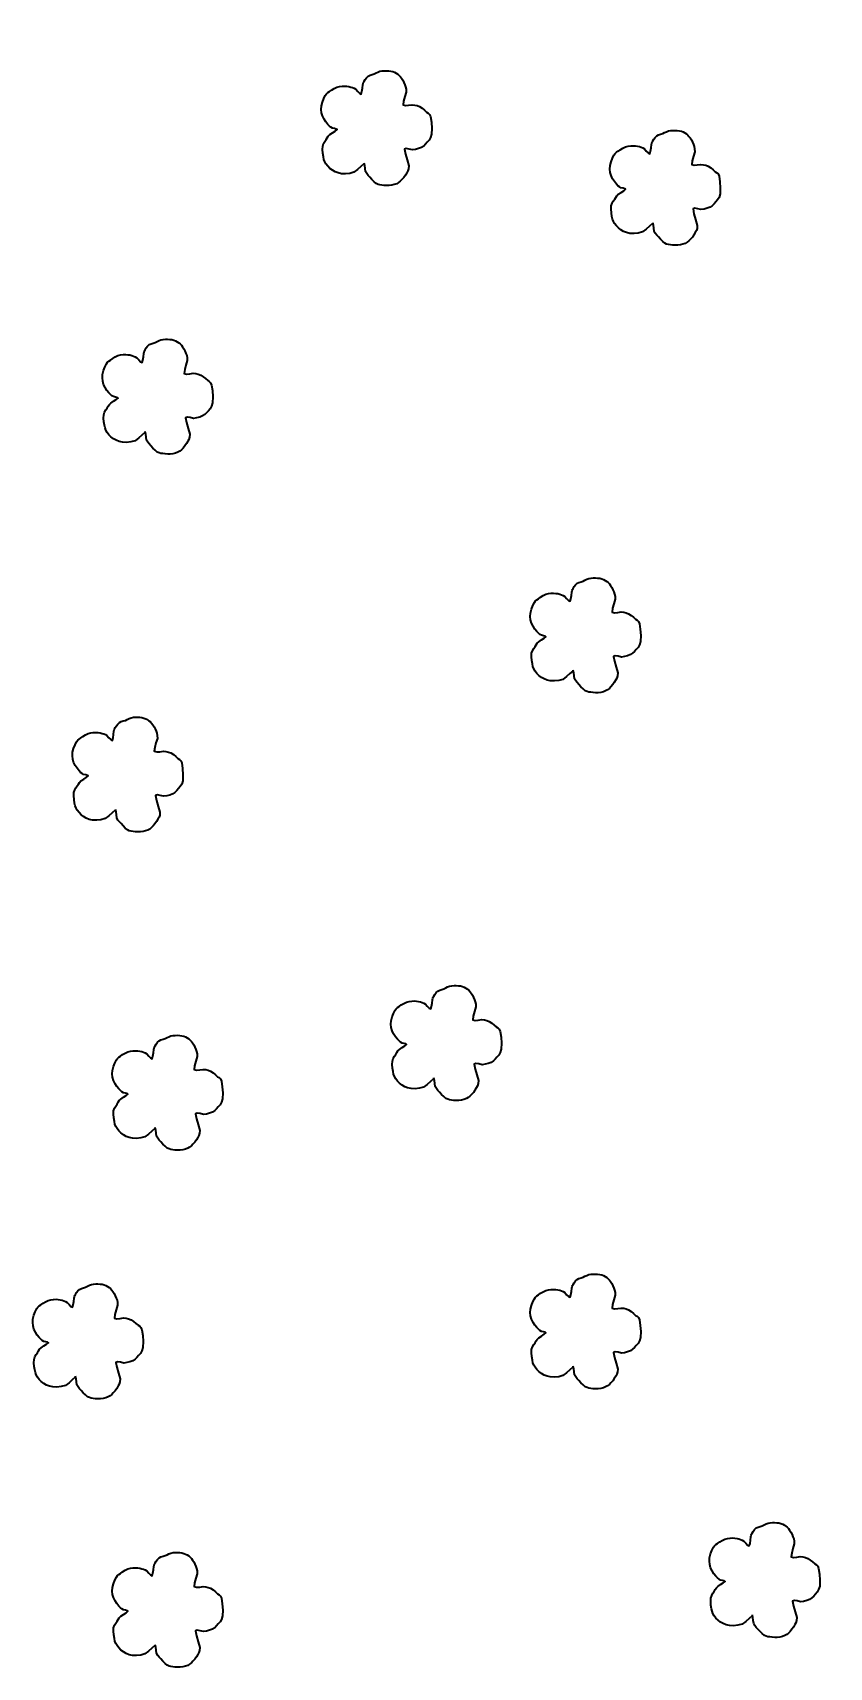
# Model space of a CAD drawing. Extents: x 730929 to 735129, y 7820181 to 7826121.
# Drawn here: x 733005.1 to 733125.7, y 7822280.7 to 7822528.3 of the extents above; entities that cross this region are included whole.
import ezdxf

# ---------------------------------------------------------------- set-up
doc = ezdxf.new("R2010")
doc.units = 0
doc.header["$MEASUREMENT"] = 0
doc.linetypes.add('LIN0', pattern=[0])
doc.layers.add('SIMBOLO ARVORE', color=118, linetype='Continuous')
doc.layers.add('TEXTO_DIVERSOS', color=7, linetype='Continuous', lineweight=5)
doc.styles.add('Simplex', font='simplex.shx')

msp = doc.modelspace()

# ---------------------------------------------------------------- linework, layer by layer
at = {"layer": 'SIMBOLO ARVORE', "linetype": 'LIN0', "elevation": 716.76, "flags": 128}
for points in [[(733055.25, 7822508.39), (733054.8, 7822508), (733054.3, 7822507.55), (733053.75, 7822507.13), (733053.11, 7822506.96), (733052.46, 7822506.89), (733051.84, 7822506.91), (733051.33, 7822507.02), (733050.88, 7822507.2), (733050.48, 7822507.44), (733050.1, 7822507.72), (733049.78, 7822508.04), (733049.51, 7822508.39), (733049.33, 7822508.72), (733049.2, 7822509.07), (733049.12, 7822509.48), (733049.03, 7822510.01), (733048.99, 7822510.56), (733049.01, 7822511.08), (733049.14, 7822511.47), (733049.32, 7822511.8), (733049.53, 7822512.09), (733049.68, 7822512.36), (733049.86, 7822512.61), (733050.08, 7822512.84), (733050.5, 7822513.12), (733050.89, 7822513.37), (733051.18, 7822513.59), (733051.05, 7822513.68), (733050.8, 7822513.74), (733050.48, 7822513.81), (733050.25, 7822513.95), (733050.02, 7822514.13), (733049.79, 7822514.38), (733049.49, 7822514.75), (733049.21, 7822515.18), (733048.98, 7822515.66), (733048.85, 7822516.15), (733048.8, 7822516.66), (733048.83, 7822517.18), (733048.98, 7822517.76), (733049.18, 7822518.3), (733049.41, 7822518.77), (733049.59, 7822519.01), (733049.79, 7822519.19), (733050.03, 7822519.34), (733050.37, 7822519.58), (733050.75, 7822519.82), (733051.15, 7822520.02), (733051.55, 7822520.12), (733051.95, 7822520.17), (733052.33, 7822520.18), (733052.67, 7822520.16), (733052.98, 7822520.12), (733053.27, 7822520.04), (733053.53, 7822519.96), (733053.77, 7822519.85), (733054.01, 7822519.7), (733054.31, 7822519.38), (733054.59, 7822519.1), (733054.83, 7822518.97), (733054.95, 7822519.35), (733055.02, 7822519.85), (733055.07, 7822520.36), (733055.13, 7822520.59), (733055.19, 7822520.76), (733055.28, 7822520.92), (733055.45, 7822521.19), (733055.65, 7822521.45), (733055.89, 7822521.69), (733056.18, 7822521.83), (733056.48, 7822521.93), (733056.8, 7822522.02), (733057.09, 7822522.17), (733057.38, 7822522.3), (733057.68, 7822522.42), (733058.01, 7822522.48), (733058.35, 7822522.51), (733058.68, 7822522.51), (733059.01, 7822522.49), (733059.32, 7822522.45), (733059.62, 7822522.37), (733059.9, 7822522.27), (733060.15, 7822522.13), (733060.39, 7822521.97), (733060.59, 7822521.8), (733060.78, 7822521.59), (733060.96, 7822521.36), (733061.14, 7822521.06), (733061.31, 7822520.73), (733061.45, 7822520.37), (733061.57, 7822520.06), (733061.64, 7822519.7), (733061.65, 7822519.28), (733061.45, 7822518.59), (733061.27, 7822517.9), (733061.2, 7822517.33), (733061.55, 7822517.23), (733062.03, 7822517.27), (733062.56, 7822517.35), (733062.96, 7822517.31), (733063.33, 7822517.22), (733063.69, 7822517.08), (733064.07, 7822516.83), (733064.43, 7822516.54), (733064.75, 7822516.24), (733065, 7822516.1), (733065.2, 7822515.9), (733065.35, 7822515.56), (733065.47, 7822514.72), (733065.52, 7822513.78), (733065.5, 7822512.88), (733065.35, 7822512.37), (733065.12, 7822511.98), (733064.85, 7822511.68), (733064.59, 7822511.37), (733064.31, 7822511.1), (733063.97, 7822510.88), (733063.54, 7822510.71), (733063.07, 7822510.59), (733062.6, 7822510.51), (733062.09, 7822510.65), (733061.67, 7822510.72), (733061.39, 7822510.62), (733061.54, 7822509.87), (733061.79, 7822508.99), (733062.04, 7822508.11), (733062.02, 7822507.67), (733061.91, 7822507.33), (733061.74, 7822507.05), (733061.53, 7822506.69), (733061.28, 7822506.34), (733061.02, 7822506.03), (733060.77, 7822505.78), (733060.51, 7822505.56), (733060.22, 7822505.39), (733059.86, 7822505.26), (733059.48, 7822505.17), (733059.09, 7822505.11), (733058.7, 7822505.11), (733058.32, 7822505.13), (733057.96, 7822505.18), (733057.67, 7822505.22), (733057.4, 7822505.29), (733057.12, 7822505.42), (733056.79, 7822505.7), (733056.47, 7822506.02), (733056.16, 7822506.37), (733055.9, 7822506.64), (733055.68, 7822506.92), (733055.5, 7822507.23), (733055.44, 7822507.69), (733055.39, 7822508.15), (733055.3, 7822508.52), (733055.3, 7822508.52)], [(733098.97, 7822499.36), (733098.52, 7822498.96), (733098.01, 7822498.51), (733097.46, 7822498.09), (733096.82, 7822497.92), (733096.18, 7822497.85), (733095.55, 7822497.87), (733095.05, 7822497.98), (733094.59, 7822498.16), (733094.19, 7822498.4), (733093.82, 7822498.69), (733093.49, 7822499.01), (733093.23, 7822499.35), (733093.04, 7822499.68), (733092.92, 7822500.04), (733092.83, 7822500.44), (733092.74, 7822500.97), (733092.7, 7822501.52), (733092.72, 7822502.04), (733092.85, 7822502.43), (733093.03, 7822502.76), (733093.24, 7822503.06), (733093.4, 7822503.32), (733093.57, 7822503.57), (733093.79, 7822503.81), (733094.21, 7822504.08), (733094.61, 7822504.34), (733094.89, 7822504.55), (733094.77, 7822504.64), (733094.51, 7822504.7), (733094.19, 7822504.77), (733093.97, 7822504.91), (733093.74, 7822505.09), (733093.5, 7822505.34), (733093.2, 7822505.71), (733092.92, 7822506.15), (733092.69, 7822506.62), (733092.56, 7822507.11), (733092.51, 7822507.62), (733092.54, 7822508.14), (733092.69, 7822508.72), (733092.89, 7822509.26), (733093.13, 7822509.73), (733093.31, 7822509.98), (733093.51, 7822510.15), (733093.74, 7822510.3), (733094.08, 7822510.55), (733094.46, 7822510.78), (733094.86, 7822510.98), (733095.26, 7822511.08), (733095.66, 7822511.13), (733096.04, 7822511.14), (733096.38, 7822511.12), (733096.69, 7822511.08), (733096.98, 7822511.01), (733097.24, 7822510.92), (733097.48, 7822510.81), (733097.73, 7822510.66), (733098.02, 7822510.34), (733098.3, 7822510.07), (733098.54, 7822509.93), (733098.66, 7822510.31), (733098.74, 7822510.81), (733098.79, 7822511.33), (733098.84, 7822511.55), (733098.9, 7822511.72), (733099, 7822511.88), (733099.16, 7822512.15), (733099.36, 7822512.41), (733099.61, 7822512.65), (733099.89, 7822512.79), (733100.2, 7822512.89), (733100.51, 7822512.99), (733100.8, 7822513.13), (733101.1, 7822513.26), (733101.4, 7822513.38), (733101.73, 7822513.44), (733102.06, 7822513.47), (733102.39, 7822513.47), (733102.72, 7822513.45), (733103.04, 7822513.41), (733103.34, 7822513.34), (733103.61, 7822513.23), (733103.87, 7822513.09), (733104.1, 7822512.93), (733104.31, 7822512.76), (733104.49, 7822512.56), (733104.67, 7822512.32), (733104.86, 7822512.02), (733105.02, 7822511.69), (733105.17, 7822511.33), (733105.28, 7822511.02), (733105.35, 7822510.66), (733105.36, 7822510.24), (733105.16, 7822509.55), (733104.98, 7822508.86), (733104.91, 7822508.29), (733105.26, 7822508.19), (733105.74, 7822508.23), (733106.27, 7822508.31), (733106.67, 7822508.27), (733107.04, 7822508.18), (733107.4, 7822508.04), (733107.79, 7822507.79), (733108.15, 7822507.5), (733108.47, 7822507.2), (733108.72, 7822507.06), (733108.91, 7822506.87), (733109.06, 7822506.53), (733109.18, 7822505.68), (733109.24, 7822504.75), (733109.22, 7822503.84), (733109.06, 7822503.33), (733108.83, 7822502.95), (733108.56, 7822502.64), (733108.31, 7822502.33), (733108.02, 7822502.06), (733107.69, 7822501.84), (733107.25, 7822501.67), (733106.78, 7822501.55), (733106.31, 7822501.48), (733105.81, 7822501.61), (733105.39, 7822501.68), (733105.11, 7822501.58), (733105.25, 7822500.84), (733105.5, 7822499.95), (733105.75, 7822499.08), (733105.73, 7822498.63), (733105.63, 7822498.29), (733105.45, 7822498.01), (733105.24, 7822497.65), (733105, 7822497.3), (733104.73, 7822496.99), (733104.49, 7822496.74), (733104.22, 7822496.53), (733103.93, 7822496.36), (733103.58, 7822496.22), (733103.19, 7822496.13), (733102.8, 7822496.08), (733102.41, 7822496.07), (733102.03, 7822496.09), (733101.68, 7822496.14), (733101.39, 7822496.18), (733101.11, 7822496.25), (733100.83, 7822496.38), (733100.51, 7822496.66), (733100.18, 7822496.99), (733099.87, 7822497.33), (733099.61, 7822497.6), (733099.39, 7822497.88), (733099.21, 7822498.19), (733099.16, 7822498.66), (733099.11, 7822499.11), (733099.01, 7822499.48), (733099.01, 7822499.48)], [(733022.09, 7822467.72), (733021.64, 7822467.33), (733021.14, 7822466.88), (733020.59, 7822466.46), (733019.95, 7822466.29), (733019.3, 7822466.22), (733018.68, 7822466.24), (733018.17, 7822466.35), (733017.72, 7822466.53), (733017.32, 7822466.77), (733016.94, 7822467.05), (733016.62, 7822467.37), (733016.35, 7822467.72), (733016.17, 7822468.05), (733016.04, 7822468.4), (733015.95, 7822468.81), (733015.87, 7822469.34), (733015.83, 7822469.89), (733015.85, 7822470.41), (733015.98, 7822470.8), (733016.16, 7822471.13), (733016.37, 7822471.42), (733016.52, 7822471.69), (733016.7, 7822471.94), (733016.91, 7822472.17), (733017.34, 7822472.45), (733017.73, 7822472.7), (733018.01, 7822472.92), (733017.89, 7822473.01), (733017.64, 7822473.07), (733017.31, 7822473.14), (733017.09, 7822473.28), (733016.86, 7822473.46), (733016.63, 7822473.71), (733016.33, 7822474.08), (733016.05, 7822474.51), (733015.81, 7822474.99), (733015.69, 7822475.48), (733015.64, 7822475.99), (733015.67, 7822476.51), (733015.82, 7822477.09), (733016.02, 7822477.63), (733016.25, 7822478.1), (733016.43, 7822478.34), (733016.63, 7822478.52), (733016.87, 7822478.67), (733017.21, 7822478.91), (733017.59, 7822479.15), (733017.99, 7822479.35), (733018.39, 7822479.45), (733018.79, 7822479.5), (733019.17, 7822479.51), (733019.5, 7822479.49), (733019.82, 7822479.45), (733020.11, 7822479.37), (733020.36, 7822479.29), (733020.61, 7822479.18), (733020.85, 7822479.03), (733021.15, 7822478.71), (733021.43, 7822478.43), (733021.67, 7822478.3), (733021.79, 7822478.68), (733021.86, 7822479.18), (733021.91, 7822479.69), (733021.96, 7822479.92), (733022.03, 7822480.09), (733022.12, 7822480.25), (733022.28, 7822480.51), (733022.49, 7822480.78), (733022.73, 7822481.02), (733023.02, 7822481.16), (733023.32, 7822481.26), (733023.64, 7822481.35), (733023.93, 7822481.5), (733024.22, 7822481.63), (733024.52, 7822481.75), (733024.85, 7822481.81), (733025.18, 7822481.84), (733025.52, 7822481.84), (733025.84, 7822481.82), (733026.16, 7822481.78), (733026.46, 7822481.7), (733026.74, 7822481.6), (733026.99, 7822481.46), (733027.23, 7822481.3), (733027.43, 7822481.13), (733027.62, 7822480.92), (733027.79, 7822480.69), (733027.98, 7822480.39), (733028.15, 7822480.06), (733028.29, 7822479.7), (733028.41, 7822479.39), (733028.48, 7822479.03), (733028.49, 7822478.61), (733028.29, 7822477.92), (733028.11, 7822477.23), (733028.03, 7822476.66), (733028.39, 7822476.56), (733028.87, 7822476.6), (733029.4, 7822476.68), (733029.79, 7822476.64), (733030.17, 7822476.55), (733030.53, 7822476.41), (733030.91, 7822476.16), (733031.27, 7822475.87), (733031.59, 7822475.57), (733031.84, 7822475.43), (733032.04, 7822475.23), (733032.18, 7822474.89), (733032.3, 7822474.05), (733032.36, 7822473.11), (733032.34, 7822472.21), (733032.18, 7822471.7), (733031.96, 7822471.31), (733031.69, 7822471.01), (733031.43, 7822470.7), (733031.14, 7822470.43), (733030.81, 7822470.21), (733030.38, 7822470.04), (733029.91, 7822469.92), (733029.44, 7822469.84), (733028.93, 7822469.98), (733028.51, 7822470.05), (733028.23, 7822469.95), (733028.38, 7822469.2), (733028.63, 7822468.32), (733028.87, 7822467.44), (733028.86, 7822467), (733028.75, 7822466.66), (733028.58, 7822466.38), (733028.37, 7822466.02), (733028.12, 7822465.67), (733027.86, 7822465.36), (733027.61, 7822465.1), (733027.35, 7822464.89), (733027.06, 7822464.72), (733026.7, 7822464.59), (733026.32, 7822464.5), (733025.93, 7822464.44), (733025.54, 7822464.44), (733025.16, 7822464.46), (733024.8, 7822464.51), (733024.51, 7822464.55), (733024.23, 7822464.62), (733023.96, 7822464.75), (733023.63, 7822465.03), (733023.3, 7822465.35), (733022.99, 7822465.7), (733022.73, 7822465.97), (733022.51, 7822466.25), (733022.34, 7822466.56), (733022.28, 7822467.02), (733022.23, 7822467.48), (733022.14, 7822467.85), (733022.14, 7822467.85)], [(733086.91, 7822431.57), (733086.46, 7822431.18), (733085.95, 7822430.73), (733085.4, 7822430.31), (733084.77, 7822430.14), (733084.12, 7822430.07), (733083.49, 7822430.09), (733082.99, 7822430.2), (733082.54, 7822430.38), (733082.13, 7822430.62), (733081.76, 7822430.9), (733081.44, 7822431.22), (733081.17, 7822431.57), (733080.99, 7822431.9), (733080.86, 7822432.25), (733080.77, 7822432.65), (733080.68, 7822433.19), (733080.64, 7822433.74), (733080.66, 7822434.26), (733080.79, 7822434.65), (733080.98, 7822434.98), (733081.18, 7822435.27), (733081.34, 7822435.54), (733081.51, 7822435.79), (733081.73, 7822436.02), (733082.15, 7822436.3), (733082.55, 7822436.55), (733082.83, 7822436.77), (733082.71, 7822436.86), (733082.45, 7822436.92), (733082.13, 7822436.99), (733081.91, 7822437.12), (733081.68, 7822437.31), (733081.44, 7822437.56), (733081.15, 7822437.93), (733080.87, 7822438.36), (733080.63, 7822438.84), (733080.5, 7822439.33), (733080.45, 7822439.84), (733080.48, 7822440.36), (733080.63, 7822440.94), (733080.84, 7822441.48), (733081.07, 7822441.95), (733081.25, 7822442.19), (733081.45, 7822442.37), (733081.68, 7822442.51), (733082.02, 7822442.76), (733082.4, 7822443), (733082.81, 7822443.2), (733083.21, 7822443.3), (733083.6, 7822443.35), (733083.98, 7822443.36), (733084.32, 7822443.34), (733084.63, 7822443.3), (733084.92, 7822443.22), (733085.18, 7822443.14), (733085.43, 7822443.03), (733085.67, 7822442.88), (733085.96, 7822442.55), (733086.24, 7822442.28), (733086.48, 7822442.15), (733086.6, 7822442.52), (733086.68, 7822443.02), (733086.73, 7822443.54), (733086.78, 7822443.77), (733086.84, 7822443.94), (733086.94, 7822444.1), (733087.1, 7822444.36), (733087.31, 7822444.63), (733087.55, 7822444.87), (733087.83, 7822445), (733088.14, 7822445.11), (733088.45, 7822445.2), (733088.74, 7822445.34), (733089.04, 7822445.48), (733089.34, 7822445.6), (733089.67, 7822445.66), (733090, 7822445.68), (733090.34, 7822445.69), (733090.66, 7822445.67), (733090.98, 7822445.62), (733091.28, 7822445.55), (733091.55, 7822445.44), (733091.81, 7822445.31), (733092.04, 7822445.15), (733092.25, 7822444.97), (733092.44, 7822444.77), (733092.61, 7822444.53), (733092.8, 7822444.23), (733092.96, 7822443.9), (733093.11, 7822443.55), (733093.22, 7822443.24), (733093.29, 7822442.88), (733093.3, 7822442.46), (733093.1, 7822441.76), (733092.92, 7822441.08), (733092.85, 7822440.51), (733093.21, 7822440.41), (733093.69, 7822440.44), (733094.22, 7822440.53), (733094.61, 7822440.49), (733094.98, 7822440.4), (733095.34, 7822440.26), (733095.73, 7822440.01), (733096.09, 7822439.72), (733096.41, 7822439.42), (733096.66, 7822439.28), (733096.85, 7822439.08), (733097, 7822438.74), (733097.12, 7822437.9), (733097.18, 7822436.96), (733097.16, 7822436.06), (733097, 7822435.55), (733096.77, 7822435.16), (733096.5, 7822434.86), (733096.25, 7822434.55), (733095.96, 7822434.28), (733095.63, 7822434.06), (733095.19, 7822433.89), (733094.73, 7822433.76), (733094.25, 7822433.69), (733093.75, 7822433.83), (733093.33, 7822433.9), (733093.05, 7822433.8), (733093.19, 7822433.05), (733093.44, 7822432.17), (733093.69, 7822431.29), (733093.67, 7822430.85), (733093.57, 7822430.51), (733093.4, 7822430.23), (733093.18, 7822429.86), (733092.94, 7822429.52), (733092.67, 7822429.21), (733092.43, 7822428.95), (733092.16, 7822428.74), (733091.87, 7822428.57), (733091.52, 7822428.44), (733091.14, 7822428.35), (733090.74, 7822428.29), (733090.35, 7822428.29), (733089.98, 7822428.31), (733089.62, 7822428.36), (733089.33, 7822428.4), (733089.05, 7822428.47), (733088.78, 7822428.6), (733088.45, 7822428.88), (733088.12, 7822429.2), (733087.81, 7822429.55), (733087.55, 7822429.82), (733087.33, 7822430.1), (733087.15, 7822430.4), (733087.1, 7822430.87), (733087.05, 7822431.33), (733086.95, 7822431.7), (733086.95, 7822431.7)], [(733017.57, 7822410.48), (733017.12, 7822410.09), (733016.62, 7822409.64), (733016.07, 7822409.22), (733015.43, 7822409.05), (733014.78, 7822408.98), (733014.16, 7822409), (733013.65, 7822409.11), (733013.2, 7822409.29), (733012.8, 7822409.53), (733012.42, 7822409.81), (733012.1, 7822410.13), (733011.83, 7822410.48), (733011.65, 7822410.81), (733011.52, 7822411.16), (733011.43, 7822411.57), (733011.35, 7822412.1), (733011.31, 7822412.65), (733011.32, 7822413.17), (733011.46, 7822413.56), (733011.64, 7822413.89), (733011.84, 7822414.18), (733012, 7822414.45), (733012.17, 7822414.7), (733012.39, 7822414.93), (733012.81, 7822415.21), (733013.21, 7822415.46), (733013.49, 7822415.68), (733013.37, 7822415.77), (733013.11, 7822415.83), (733012.79, 7822415.9), (733012.57, 7822416.04), (733012.34, 7822416.22), (733012.1, 7822416.47), (733011.81, 7822416.84), (733011.53, 7822417.27), (733011.29, 7822417.75), (733011.17, 7822418.24), (733011.12, 7822418.75), (733011.14, 7822419.27), (733011.29, 7822419.85), (733011.5, 7822420.39), (733011.73, 7822420.86), (733011.91, 7822421.1), (733012.11, 7822421.28), (733012.35, 7822421.43), (733012.69, 7822421.67), (733013.06, 7822421.91), (733013.47, 7822422.11), (733013.87, 7822422.21), (733014.26, 7822422.26), (733014.64, 7822422.27), (733014.98, 7822422.25), (733015.3, 7822422.21), (733015.59, 7822422.13), (733015.84, 7822422.05), (733016.09, 7822421.94), (733016.33, 7822421.79), (733016.63, 7822421.47), (733016.91, 7822421.19), (733017.15, 7822421.06), (733017.26, 7822421.44), (733017.34, 7822421.94), (733017.39, 7822422.45), (733017.44, 7822422.68), (733017.51, 7822422.85), (733017.6, 7822423.01), (733017.76, 7822423.28), (733017.97, 7822423.54), (733018.21, 7822423.78), (733018.49, 7822423.92), (733018.8, 7822424.02), (733019.12, 7822424.11), (733019.41, 7822424.26), (733019.7, 7822424.39), (733020, 7822424.51), (733020.33, 7822424.57), (733020.66, 7822424.6), (733021, 7822424.6), (733021.32, 7822424.58), (733021.64, 7822424.54), (733021.94, 7822424.46), (733022.21, 7822424.36), (733022.47, 7822424.22), (733022.7, 7822424.06), (733022.91, 7822423.89), (733023.1, 7822423.68), (733023.27, 7822423.45), (733023.46, 7822423.15), (733023.63, 7822422.82), (733023.77, 7822422.46), (733023.89, 7822422.15), (733023.96, 7822421.79), (733023.97, 7822421.37), (733023.76, 7822420.68), (733023.58, 7822419.99), (733023.51, 7822419.42), (733023.87, 7822419.32), (733024.35, 7822419.36), (733024.88, 7822419.44), (733025.27, 7822419.4), (733025.65, 7822419.31), (733026.01, 7822419.17), (733026.39, 7822418.92), (733026.75, 7822418.63), (733027.07, 7822418.33), (733027.32, 7822418.19), (733027.51, 7822417.99), (733027.66, 7822417.65), (733027.78, 7822416.81), (733027.84, 7822415.87), (733027.82, 7822414.97), (733027.66, 7822414.46), (733027.44, 7822414.07), (733027.16, 7822413.77), (733026.91, 7822413.46), (733026.62, 7822413.19), (733026.29, 7822412.97), (733025.85, 7822412.8), (733025.39, 7822412.68), (733024.91, 7822412.6), (733024.41, 7822412.74), (733023.99, 7822412.81), (733023.71, 7822412.71), (733023.86, 7822411.97), (733024.1, 7822411.08), (733024.35, 7822410.2), (733024.33, 7822409.76), (733024.23, 7822409.42), (733024.06, 7822409.14), (733023.85, 7822408.78), (733023.6, 7822408.43), (733023.33, 7822408.12), (733023.09, 7822407.87), (733022.83, 7822407.65), (733022.54, 7822407.48), (733022.18, 7822407.35), (733021.8, 7822407.26), (733021.4, 7822407.2), (733021.01, 7822407.2), (733020.64, 7822407.22), (733020.28, 7822407.27), (733019.99, 7822407.31), (733019.71, 7822407.38), (733019.44, 7822407.51), (733019.11, 7822407.79), (733018.78, 7822408.11), (733018.47, 7822408.46), (733018.21, 7822408.73), (733017.99, 7822409.01), (733017.82, 7822409.32), (733017.76, 7822409.78), (733017.71, 7822410.24), (733017.61, 7822410.61), (733017.61, 7822410.61)], [(733065.8, 7822369.81), (733065.35, 7822369.42), (733064.85, 7822368.97), (733064.3, 7822368.55), (733063.66, 7822368.38), (733063.01, 7822368.31), (733062.39, 7822368.33), (733061.88, 7822368.44), (733061.43, 7822368.62), (733061.03, 7822368.86), (733060.66, 7822369.14), (733060.33, 7822369.46), (733060.07, 7822369.81), (733059.88, 7822370.14), (733059.75, 7822370.49), (733059.67, 7822370.9), (733059.58, 7822371.43), (733059.54, 7822371.98), (733059.56, 7822372.5), (733059.69, 7822372.89), (733059.87, 7822373.22), (733060.08, 7822373.51), (733060.23, 7822373.78), (733060.41, 7822374.03), (733060.63, 7822374.26), (733061.05, 7822374.54), (733061.44, 7822374.79), (733061.73, 7822375.01), (733061.6, 7822375.1), (733061.35, 7822375.16), (733061.03, 7822375.23), (733060.8, 7822375.37), (733060.58, 7822375.55), (733060.34, 7822375.8), (733060.04, 7822376.17), (733059.76, 7822376.6), (733059.53, 7822377.08), (733059.4, 7822377.57), (733059.35, 7822378.08), (733059.38, 7822378.6), (733059.53, 7822379.18), (733059.73, 7822379.72), (733059.97, 7822380.19), (733060.14, 7822380.43), (733060.34, 7822380.61), (733060.58, 7822380.76), (733060.92, 7822381), (733061.3, 7822381.24), (733061.7, 7822381.44), (733062.1, 7822381.54), (733062.5, 7822381.59), (733062.88, 7822381.6), (733063.22, 7822381.58), (733063.53, 7822381.54), (733063.82, 7822381.46), (733064.08, 7822381.38), (733064.32, 7822381.27), (733064.57, 7822381.12), (733064.86, 7822380.8), (733065.14, 7822380.52), (733065.38, 7822380.39), (733065.5, 7822380.77), (733065.58, 7822381.27), (733065.63, 7822381.78), (733065.68, 7822382.01), (733065.74, 7822382.18), (733065.83, 7822382.34), (733066, 7822382.6), (733066.2, 7822382.87), (733066.44, 7822383.11), (733066.73, 7822383.25), (733067.04, 7822383.35), (733067.35, 7822383.44), (733067.64, 7822383.59), (733067.94, 7822383.72), (733068.24, 7822383.84), (733068.56, 7822383.9), (733068.9, 7822383.93), (733069.23, 7822383.93), (733069.56, 7822383.91), (733069.87, 7822383.87), (733070.17, 7822383.79), (733070.45, 7822383.69), (733070.71, 7822383.55), (733070.94, 7822383.39), (733071.14, 7822383.22), (733071.33, 7822383.01), (733071.51, 7822382.78), (733071.69, 7822382.48), (733071.86, 7822382.15), (733072.01, 7822381.79), (733072.12, 7822381.48), (733072.19, 7822381.12), (733072.2, 7822380.7), (733072, 7822380.01), (733071.82, 7822379.32), (733071.75, 7822378.75), (733072.1, 7822378.65), (733072.58, 7822378.69), (733073.11, 7822378.77), (733073.51, 7822378.73), (733073.88, 7822378.64), (733074.24, 7822378.5), (733074.62, 7822378.25), (733074.98, 7822377.96), (733075.31, 7822377.66), (733075.55, 7822377.52), (733075.75, 7822377.32), (733075.9, 7822376.98), (733076.02, 7822376.14), (733076.07, 7822375.2), (733076.06, 7822374.3), (733075.9, 7822373.79), (733075.67, 7822373.4), (733075.4, 7822373.1), (733075.15, 7822372.79), (733074.86, 7822372.52), (733074.53, 7822372.3), (733074.09, 7822372.13), (733073.62, 7822372.01), (733073.15, 7822371.93), (733072.65, 7822372.07), (733072.22, 7822372.14), (733071.94, 7822372.04), (733072.09, 7822371.29), (733072.34, 7822370.41), (733072.59, 7822369.53), (733072.57, 7822369.09), (733072.46, 7822368.75), (733072.29, 7822368.47), (733072.08, 7822368.11), (733071.84, 7822367.76), (733071.57, 7822367.45), (733071.32, 7822367.19), (733071.06, 7822366.98), (733070.77, 7822366.81), (733070.41, 7822366.68), (733070.03, 7822366.59), (733069.64, 7822366.53), (733069.25, 7822366.53), (733068.87, 7822366.55), (733068.52, 7822366.6), (733068.22, 7822366.64), (733067.95, 7822366.71), (733067.67, 7822366.84), (733067.34, 7822367.12), (733067.02, 7822367.44), (733066.71, 7822367.79), (733066.45, 7822368.06), (733066.23, 7822368.34), (733066.05, 7822368.65), (733066, 7822369.11), (733065.94, 7822369.57), (733065.85, 7822369.94), (733065.85, 7822369.94)], [(733023.6, 7822362.28), (733023.15, 7822361.89), (733022.65, 7822361.44), (733022.09, 7822361.02), (733021.46, 7822360.85), (733020.81, 7822360.78), (733020.19, 7822360.8), (733019.68, 7822360.91), (733019.23, 7822361.09), (733018.82, 7822361.33), (733018.45, 7822361.61), (733018.13, 7822361.93), (733017.86, 7822362.28), (733017.68, 7822362.6), (733017.55, 7822362.96), (733017.46, 7822363.36), (733017.38, 7822363.9), (733017.34, 7822364.44), (733017.35, 7822364.97), (733017.49, 7822365.36), (733017.67, 7822365.69), (733017.87, 7822365.98), (733018.03, 7822366.25), (733018.2, 7822366.5), (733018.42, 7822366.73), (733018.84, 7822367.01), (733019.24, 7822367.26), (733019.52, 7822367.48), (733019.4, 7822367.57), (733019.14, 7822367.63), (733018.82, 7822367.7), (733018.6, 7822367.83), (733018.37, 7822368.02), (733018.13, 7822368.27), (733017.84, 7822368.64), (733017.56, 7822369.07), (733017.32, 7822369.55), (733017.19, 7822370.04), (733017.14, 7822370.55), (733017.17, 7822371.07), (733017.32, 7822371.65), (733017.53, 7822372.19), (733017.76, 7822372.66), (733017.94, 7822372.9), (733018.14, 7822373.08), (733018.38, 7822373.22), (733018.71, 7822373.47), (733019.09, 7822373.71), (733019.5, 7822373.91), (733019.9, 7822374.01), (733020.29, 7822374.06), (733020.67, 7822374.07), (733021.01, 7822374.05), (733021.33, 7822374), (733021.62, 7822373.93), (733021.87, 7822373.85), (733022.12, 7822373.74), (733022.36, 7822373.59), (733022.66, 7822373.26), (733022.94, 7822372.99), (733023.18, 7822372.86), (733023.29, 7822373.23), (733023.37, 7822373.73), (733023.42, 7822374.25), (733023.47, 7822374.48), (733023.54, 7822374.65), (733023.63, 7822374.81), (733023.79, 7822375.07), (733024, 7822375.34), (733024.24, 7822375.58), (733024.52, 7822375.71), (733024.83, 7822375.82), (733025.14, 7822375.91), (733025.44, 7822376.05), (733025.73, 7822376.19), (733026.03, 7822376.31), (733026.36, 7822376.37), (733026.69, 7822376.39), (733027.03, 7822376.4), (733027.35, 7822376.38), (733027.67, 7822376.33), (733027.97, 7822376.26), (733028.24, 7822376.15), (733028.5, 7822376.02), (733028.73, 7822375.86), (733028.94, 7822375.68), (733029.13, 7822375.48), (733029.3, 7822375.24), (733029.49, 7822374.94), (733029.66, 7822374.61), (733029.8, 7822374.26), (733029.92, 7822373.95), (733029.98, 7822373.59), (733029.99, 7822373.17), (733029.79, 7822372.47), (733029.61, 7822371.79), (733029.54, 7822371.22), (733029.9, 7822371.12), (733030.38, 7822371.15), (733030.91, 7822371.24), (733031.3, 7822371.2), (733031.68, 7822371.11), (733032.04, 7822370.97), (733032.42, 7822370.72), (733032.78, 7822370.43), (733033.1, 7822370.13), (733033.35, 7822369.99), (733033.54, 7822369.79), (733033.69, 7822369.45), (733033.81, 7822368.61), (733033.87, 7822367.67), (733033.85, 7822366.77), (733033.69, 7822366.26), (733033.47, 7822365.87), (733033.19, 7822365.57), (733032.94, 7822365.26), (733032.65, 7822364.99), (733032.32, 7822364.77), (733031.88, 7822364.6), (733031.42, 7822364.47), (733030.94, 7822364.4), (733030.44, 7822364.54), (733030.02, 7822364.61), (733029.74, 7822364.51), (733029.88, 7822363.76), (733030.13, 7822362.88), (733030.38, 7822362), (733030.36, 7822361.56), (733030.26, 7822361.22), (733030.09, 7822360.94), (733029.88, 7822360.57), (733029.63, 7822360.23), (733029.36, 7822359.92), (733029.12, 7822359.66), (733028.86, 7822359.45), (733028.57, 7822359.28), (733028.21, 7822359.15), (733027.83, 7822359.06), (733027.43, 7822359), (733027.04, 7822359), (733026.67, 7822359.02), (733026.31, 7822359.07), (733026.02, 7822359.11), (733025.74, 7822359.18), (733025.47, 7822359.31), (733025.14, 7822359.59), (733024.81, 7822359.91), (733024.5, 7822360.26), (733024.24, 7822360.53), (733024.02, 7822360.81), (733023.84, 7822361.11), (733023.79, 7822361.58), (733023.74, 7822362.04), (733023.64, 7822362.41), (733023.64, 7822362.41)], [(733086.91, 7822326.13), (733086.46, 7822325.74), (733085.95, 7822325.29), (733085.4, 7822324.87), (733084.77, 7822324.69), (733084.12, 7822324.62), (733083.49, 7822324.65), (733082.99, 7822324.76), (733082.54, 7822324.94), (733082.13, 7822325.18), (733081.76, 7822325.46), (733081.44, 7822325.78), (733081.17, 7822326.13), (733080.99, 7822326.45), (733080.86, 7822326.81), (733080.77, 7822327.21), (733080.68, 7822327.74), (733080.64, 7822328.29), (733080.66, 7822328.82), (733080.79, 7822329.2), (733080.98, 7822329.54), (733081.18, 7822329.83), (733081.34, 7822330.1), (733081.51, 7822330.34), (733081.73, 7822330.58), (733082.15, 7822330.85), (733082.55, 7822331.11), (733082.83, 7822331.33), (733082.71, 7822331.42), (733082.45, 7822331.48), (733082.13, 7822331.55), (733081.91, 7822331.68), (733081.68, 7822331.87), (733081.44, 7822332.12), (733081.15, 7822332.49), (733080.87, 7822332.92), (733080.63, 7822333.4), (733080.5, 7822333.89), (733080.45, 7822334.4), (733080.48, 7822334.92), (733080.63, 7822335.49), (733080.84, 7822336.04), (733081.07, 7822336.5), (733081.25, 7822336.75), (733081.45, 7822336.93), (733081.68, 7822337.07), (733082.02, 7822337.32), (733082.4, 7822337.56), (733082.81, 7822337.76), (733083.21, 7822337.86), (733083.6, 7822337.91), (733083.98, 7822337.92), (733084.32, 7822337.9), (733084.63, 7822337.85), (733084.92, 7822337.78), (733085.18, 7822337.7), (733085.43, 7822337.59), (733085.67, 7822337.44), (733085.96, 7822337.11), (733086.24, 7822336.84), (733086.48, 7822336.71), (733086.6, 7822337.08), (733086.68, 7822337.58), (733086.73, 7822338.1), (733086.78, 7822338.33), (733086.84, 7822338.5), (733086.94, 7822338.66), (733087.1, 7822338.92), (733087.31, 7822339.19), (733087.55, 7822339.43), (733087.83, 7822339.56), (733088.14, 7822339.67), (733088.45, 7822339.76), (733088.74, 7822339.9), (733089.04, 7822340.04), (733089.34, 7822340.15), (733089.67, 7822340.21), (733090, 7822340.24), (733090.34, 7822340.24), (733090.66, 7822340.23), (733090.98, 7822340.18), (733091.28, 7822340.11), (733091.55, 7822340), (733091.81, 7822339.87), (733092.04, 7822339.71), (733092.25, 7822339.53), (733092.44, 7822339.33), (733092.61, 7822339.09), (733092.8, 7822338.79), (733092.96, 7822338.46), (733093.11, 7822338.11), (733093.22, 7822337.79), (733093.29, 7822337.44), (733093.3, 7822337.02), (733093.1, 7822336.32), (733092.92, 7822335.64), (733092.85, 7822335.07), (733093.21, 7822334.97), (733093.69, 7822335), (733094.22, 7822335.09), (733094.61, 7822335.05), (733094.98, 7822334.96), (733095.34, 7822334.82), (733095.73, 7822334.56), (733096.09, 7822334.27), (733096.41, 7822333.97), (733096.66, 7822333.84), (733096.85, 7822333.64), (733097, 7822333.3), (733097.12, 7822332.46), (733097.18, 7822331.52), (733097.16, 7822330.62), (733097, 7822330.11), (733096.77, 7822329.72), (733096.5, 7822329.42), (733096.25, 7822329.1), (733095.96, 7822328.84), (733095.63, 7822328.62), (733095.19, 7822328.45), (733094.73, 7822328.32), (733094.25, 7822328.25), (733093.75, 7822328.39), (733093.33, 7822328.46), (733093.05, 7822328.36), (733093.19, 7822327.61), (733093.44, 7822326.73), (733093.69, 7822325.85), (733093.67, 7822325.4), (733093.57, 7822325.07), (733093.4, 7822324.78), (733093.18, 7822324.42), (733092.94, 7822324.08), (733092.67, 7822323.76), (733092.43, 7822323.51), (733092.16, 7822323.3), (733091.87, 7822323.13), (733091.52, 7822323), (733091.14, 7822322.91), (733090.74, 7822322.85), (733090.35, 7822322.84), (733089.98, 7822322.87), (733089.62, 7822322.92), (733089.33, 7822322.95), (733089.05, 7822323.03), (733088.78, 7822323.16), (733088.45, 7822323.44), (733088.12, 7822323.76), (733087.81, 7822324.11), (733087.55, 7822324.38), (733087.33, 7822324.65), (733087.15, 7822324.96), (733087.1, 7822325.43), (733087.05, 7822325.89), (733086.95, 7822326.26), (733086.95, 7822326.26)], [(733011.54, 7822324.62), (733011.09, 7822324.23), (733010.59, 7822323.78), (733010.04, 7822323.36), (733009.4, 7822323.19), (733008.75, 7822323.12), (733008.13, 7822323.14), (733007.62, 7822323.25), (733007.17, 7822323.43), (733006.77, 7822323.67), (733006.39, 7822323.95), (733006.07, 7822324.27), (733005.8, 7822324.62), (733005.62, 7822324.95), (733005.49, 7822325.31), (733005.4, 7822325.71), (733005.32, 7822326.24), (733005.28, 7822326.79), (733005.29, 7822327.31), (733005.43, 7822327.7), (733005.61, 7822328.03), (733005.81, 7822328.32), (733005.97, 7822328.59), (733006.14, 7822328.84), (733006.36, 7822329.07), (733006.78, 7822329.35), (733007.18, 7822329.6), (733007.46, 7822329.82), (733007.34, 7822329.91), (733007.08, 7822329.97), (733006.76, 7822330.04), (733006.54, 7822330.18), (733006.31, 7822330.36), (733006.07, 7822330.61), (733005.78, 7822330.98), (733005.5, 7822331.41), (733005.26, 7822331.89), (733005.14, 7822332.38), (733005.09, 7822332.89), (733005.12, 7822333.41), (733005.26, 7822333.99), (733005.47, 7822334.53), (733005.7, 7822335), (733005.88, 7822335.24), (733006.08, 7822335.42), (733006.32, 7822335.57), (733006.66, 7822335.81), (733007.04, 7822336.05), (733007.44, 7822336.25), (733007.84, 7822336.35), (733008.23, 7822336.4), (733008.62, 7822336.41), (733008.95, 7822336.39), (733009.27, 7822336.35), (733009.56, 7822336.28), (733009.81, 7822336.19), (733010.06, 7822336.08), (733010.3, 7822335.93), (733010.6, 7822335.61), (733010.88, 7822335.33), (733011.12, 7822335.2), (733011.24, 7822335.58), (733011.31, 7822336.08), (733011.36, 7822336.59), (733011.41, 7822336.82), (733011.48, 7822336.99), (733011.57, 7822337.15), (733011.73, 7822337.42), (733011.94, 7822337.68), (733012.18, 7822337.92), (733012.46, 7822338.06), (733012.77, 7822338.16), (733013.09, 7822338.25), (733013.38, 7822338.4), (733013.67, 7822338.53), (733013.97, 7822338.65), (733014.3, 7822338.71), (733014.63, 7822338.74), (733014.97, 7822338.74), (733015.29, 7822338.72), (733015.61, 7822338.68), (733015.91, 7822338.6), (733016.18, 7822338.5), (733016.44, 7822338.36), (733016.67, 7822338.2), (733016.88, 7822338.03), (733017.07, 7822337.82), (733017.24, 7822337.59), (733017.43, 7822337.29), (733017.6, 7822336.96), (733017.74, 7822336.6), (733017.86, 7822336.29), (733017.93, 7822335.93), (733017.94, 7822335.51), (733017.74, 7822334.82), (733017.55, 7822334.13), (733017.48, 7822333.56), (733017.84, 7822333.46), (733018.32, 7822333.5), (733018.85, 7822333.58), (733019.24, 7822333.54), (733019.62, 7822333.45), (733019.98, 7822333.31), (733020.36, 7822333.06), (733020.72, 7822332.77), (733021.04, 7822332.47), (733021.29, 7822332.33), (733021.48, 7822332.13), (733021.63, 7822331.79), (733021.75, 7822330.95), (733021.81, 7822330.01), (733021.79, 7822329.11), (733021.63, 7822328.6), (733021.41, 7822328.21), (733021.13, 7822327.91), (733020.88, 7822327.6), (733020.59, 7822327.33), (733020.26, 7822327.11), (733019.82, 7822326.94), (733019.36, 7822326.82), (733018.88, 7822326.74), (733018.38, 7822326.88), (733017.96, 7822326.95), (733017.68, 7822326.85), (733017.83, 7822326.11), (733018.08, 7822325.22), (733018.32, 7822324.35), (733018.3, 7822323.9), (733018.2, 7822323.56), (733018.03, 7822323.28), (733017.82, 7822322.92), (733017.57, 7822322.57), (733017.3, 7822322.26), (733017.06, 7822322.01), (733016.8, 7822321.79), (733016.51, 7822321.62), (733016.15, 7822321.49), (733015.77, 7822321.4), (733015.37, 7822321.35), (733014.99, 7822321.34), (733014.61, 7822321.36), (733014.25, 7822321.41), (733013.96, 7822321.45), (733013.68, 7822321.52), (733013.41, 7822321.65), (733013.08, 7822321.93), (733012.75, 7822322.26), (733012.44, 7822322.6), (733012.18, 7822322.87), (733011.96, 7822323.15), (733011.79, 7822323.46), (733011.73, 7822323.93), (733011.68, 7822324.38), (733011.59, 7822324.75), (733011.59, 7822324.75)], [(733114.04, 7822288.47), (733113.59, 7822288.08), (733113.09, 7822287.63), (733112.54, 7822287.21), (733111.9, 7822287.04), (733111.25, 7822286.97), (733110.63, 7822286.99), (733110.12, 7822287.1), (733109.67, 7822287.28), (733109.27, 7822287.52), (733108.89, 7822287.8), (733108.57, 7822288.12), (733108.3, 7822288.47), (733108.12, 7822288.8), (733107.99, 7822289.15), (733107.9, 7822289.55), (733107.82, 7822290.09), (733107.78, 7822290.64), (733107.79, 7822291.16), (733107.93, 7822291.55), (733108.11, 7822291.88), (733108.31, 7822292.17), (733108.47, 7822292.44), (733108.65, 7822292.69), (733108.86, 7822292.92), (733109.28, 7822293.2), (733109.68, 7822293.45), (733109.96, 7822293.67), (733109.84, 7822293.76), (733109.58, 7822293.82), (733109.26, 7822293.89), (733109.04, 7822294.02), (733108.81, 7822294.21), (733108.57, 7822294.46), (733108.28, 7822294.83), (733108, 7822295.26), (733107.76, 7822295.74), (733107.64, 7822296.23), (733107.59, 7822296.74), (733107.62, 7822297.26), (733107.76, 7822297.84), (733107.97, 7822298.38), (733108.2, 7822298.85), (733108.38, 7822299.09), (733108.58, 7822299.27), (733108.82, 7822299.42), (733109.16, 7822299.66), (733109.54, 7822299.9), (733109.94, 7822300.1), (733110.34, 7822300.2), (733110.73, 7822300.25), (733111.12, 7822300.26), (733111.45, 7822300.24), (733111.77, 7822300.2), (733112.06, 7822300.12), (733112.31, 7822300.04), (733112.56, 7822299.93), (733112.8, 7822299.78), (733113.1, 7822299.46), (733113.38, 7822299.18), (733113.62, 7822299.05), (733113.74, 7822299.43), (733113.81, 7822299.93), (733113.86, 7822300.44), (733113.91, 7822300.67), (733113.98, 7822300.84), (733114.07, 7822301), (733114.23, 7822301.26), (733114.44, 7822301.53), (733114.68, 7822301.77), (733114.96, 7822301.91), (733115.27, 7822302.01), (733115.59, 7822302.1), (733115.88, 7822302.25), (733116.17, 7822302.38), (733116.47, 7822302.5), (733116.8, 7822302.56), (733117.13, 7822302.59), (733117.47, 7822302.59), (733117.79, 7822302.57), (733118.11, 7822302.53), (733118.41, 7822302.45), (733118.69, 7822302.35), (733118.94, 7822302.21), (733119.18, 7822302.05), (733119.38, 7822301.88), (733119.57, 7822301.67), (733119.74, 7822301.43), (733119.93, 7822301.14), (733120.1, 7822300.8), (733120.24, 7822300.45), (733120.36, 7822300.14), (733120.43, 7822299.78), (733120.44, 7822299.36), (733120.24, 7822298.66), (733120.05, 7822297.98), (733119.98, 7822297.41), (733120.34, 7822297.31), (733120.82, 7822297.35), (733121.35, 7822297.43), (733121.74, 7822297.39), (733122.12, 7822297.3), (733122.48, 7822297.16), (733122.86, 7822296.91), (733123.22, 7822296.62), (733123.54, 7822296.32), (733123.79, 7822296.18), (733123.99, 7822295.98), (733124.13, 7822295.64), (733124.25, 7822294.8), (733124.31, 7822293.86), (733124.29, 7822292.96), (733124.13, 7822292.45), (733123.91, 7822292.06), (733123.63, 7822291.76), (733123.38, 7822291.45), (733123.09, 7822291.18), (733122.76, 7822290.96), (733122.32, 7822290.79), (733121.86, 7822290.66), (733121.39, 7822290.59), (733120.88, 7822290.73), (733120.46, 7822290.8), (733120.18, 7822290.7), (733120.33, 7822289.95), (733120.58, 7822289.07), (733120.82, 7822288.19), (733120.8, 7822287.75), (733120.7, 7822287.41), (733120.53, 7822287.13), (733120.32, 7822286.76), (733120.07, 7822286.42), (733119.8, 7822286.11), (733119.56, 7822285.85), (733119.3, 7822285.64), (733119.01, 7822285.47), (733118.65, 7822285.34), (733118.27, 7822285.25), (733117.87, 7822285.19), (733117.49, 7822285.19), (733117.11, 7822285.21), (733116.75, 7822285.26), (733116.46, 7822285.3), (733116.18, 7822285.37), (733115.91, 7822285.5), (733115.58, 7822285.78), (733115.25, 7822286.1), (733114.94, 7822286.45), (733114.68, 7822286.72), (733114.46, 7822287), (733114.29, 7822287.3), (733114.23, 7822287.77), (733114.18, 7822288.23), (733114.09, 7822288.6), (733114.09, 7822288.6)], [(733023.6, 7822283.95), (733023.15, 7822283.56), (733022.65, 7822283.11), (733022.09, 7822282.69), (733021.46, 7822282.52), (733020.81, 7822282.45), (733020.19, 7822282.47), (733019.68, 7822282.58), (733019.23, 7822282.76), (733018.82, 7822283), (733018.45, 7822283.28), (733018.13, 7822283.6), (733017.86, 7822283.95), (733017.68, 7822284.28), (733017.55, 7822284.63), (733017.46, 7822285.04), (733017.38, 7822285.57), (733017.34, 7822286.12), (733017.35, 7822286.64), (733017.49, 7822287.03), (733017.67, 7822287.36), (733017.87, 7822287.65), (733018.03, 7822287.92), (733018.2, 7822288.17), (733018.42, 7822288.4), (733018.84, 7822288.68), (733019.24, 7822288.93), (733019.52, 7822289.15), (733019.4, 7822289.24), (733019.14, 7822289.3), (733018.82, 7822289.37), (733018.6, 7822289.51), (733018.37, 7822289.69), (733018.13, 7822289.94), (733017.84, 7822290.31), (733017.56, 7822290.74), (733017.32, 7822291.22), (733017.19, 7822291.71), (733017.14, 7822292.22), (733017.17, 7822292.74), (733017.32, 7822293.32), (733017.53, 7822293.86), (733017.76, 7822294.33), (733017.94, 7822294.57), (733018.14, 7822294.75), (733018.38, 7822294.9), (733018.71, 7822295.14), (733019.09, 7822295.38), (733019.5, 7822295.58), (733019.9, 7822295.68), (733020.29, 7822295.73), (733020.67, 7822295.74), (733021.01, 7822295.72), (733021.33, 7822295.68), (733021.62, 7822295.6), (733021.87, 7822295.52), (733022.12, 7822295.41), (733022.36, 7822295.26), (733022.66, 7822294.94), (733022.94, 7822294.66), (733023.18, 7822294.53), (733023.29, 7822294.91), (733023.37, 7822295.41), (733023.42, 7822295.92), (733023.47, 7822296.15), (733023.54, 7822296.32), (733023.63, 7822296.48), (733023.79, 7822296.75), (733024, 7822297.01), (733024.24, 7822297.25), (733024.52, 7822297.39), (733024.83, 7822297.49), (733025.14, 7822297.58), (733025.44, 7822297.73), (733025.73, 7822297.86), (733026.03, 7822297.98), (733026.36, 7822298.04), (733026.69, 7822298.07), (733027.03, 7822298.07), (733027.35, 7822298.05), (733027.67, 7822298.01), (733027.97, 7822297.93), (733028.24, 7822297.83), (733028.5, 7822297.69), (733028.73, 7822297.53), (733028.94, 7822297.36), (733029.13, 7822297.15), (733029.3, 7822296.92), (733029.49, 7822296.62), (733029.66, 7822296.29), (733029.8, 7822295.93), (733029.92, 7822295.62), (733029.98, 7822295.26), (733029.99, 7822294.84), (733029.79, 7822294.15), (733029.61, 7822293.46), (733029.54, 7822292.89), (733029.9, 7822292.79), (733030.38, 7822292.83), (733030.91, 7822292.91), (733031.3, 7822292.87), (733031.68, 7822292.78), (733032.04, 7822292.64), (733032.42, 7822292.39), (733032.78, 7822292.1), (733033.1, 7822291.8), (733033.35, 7822291.66), (733033.54, 7822291.46), (733033.69, 7822291.12), (733033.81, 7822290.28), (733033.87, 7822289.34), (733033.85, 7822288.44), (733033.69, 7822287.93), (733033.47, 7822287.54), (733033.19, 7822287.24), (733032.94, 7822286.93), (733032.65, 7822286.66), (733032.32, 7822286.44), (733031.88, 7822286.27), (733031.42, 7822286.15), (733030.94, 7822286.07), (733030.44, 7822286.21), (733030.02, 7822286.28), (733029.74, 7822286.18), (733029.88, 7822285.44), (733030.13, 7822284.55), (733030.38, 7822283.68), (733030.36, 7822283.23), (733030.26, 7822282.89), (733030.09, 7822282.61), (733029.88, 7822282.25), (733029.63, 7822281.9), (733029.36, 7822281.59), (733029.12, 7822281.34), (733028.86, 7822281.12), (733028.57, 7822280.95), (733028.21, 7822280.82), (733027.83, 7822280.73), (733027.43, 7822280.68), (733027.04, 7822280.67), (733026.67, 7822280.69), (733026.31, 7822280.74), (733026.02, 7822280.78), (733025.74, 7822280.85), (733025.47, 7822280.98), (733025.14, 7822281.26), (733024.81, 7822281.58), (733024.5, 7822281.93), (733024.24, 7822282.2), (733024.02, 7822282.48), (733023.84, 7822282.79), (733023.79, 7822283.25), (733023.74, 7822283.71), (733023.64, 7822284.08), (733023.64, 7822284.08)]]:
    msp.add_lwpolyline(points, dxfattribs=at)

# ---------------------------------------------------------------- texts
at = {"layer": 'TEXTO_DIVERSOS', "linetype": 'Continuous', "style": 'Simplex'}
msp.add_text('REDE ELÉTRICA', height=26, rotation=297.5171, dxfattribs=at).set_placement((733042.85, 7822736.8, 716.76))

doc.saveas('drawing.dxf')
